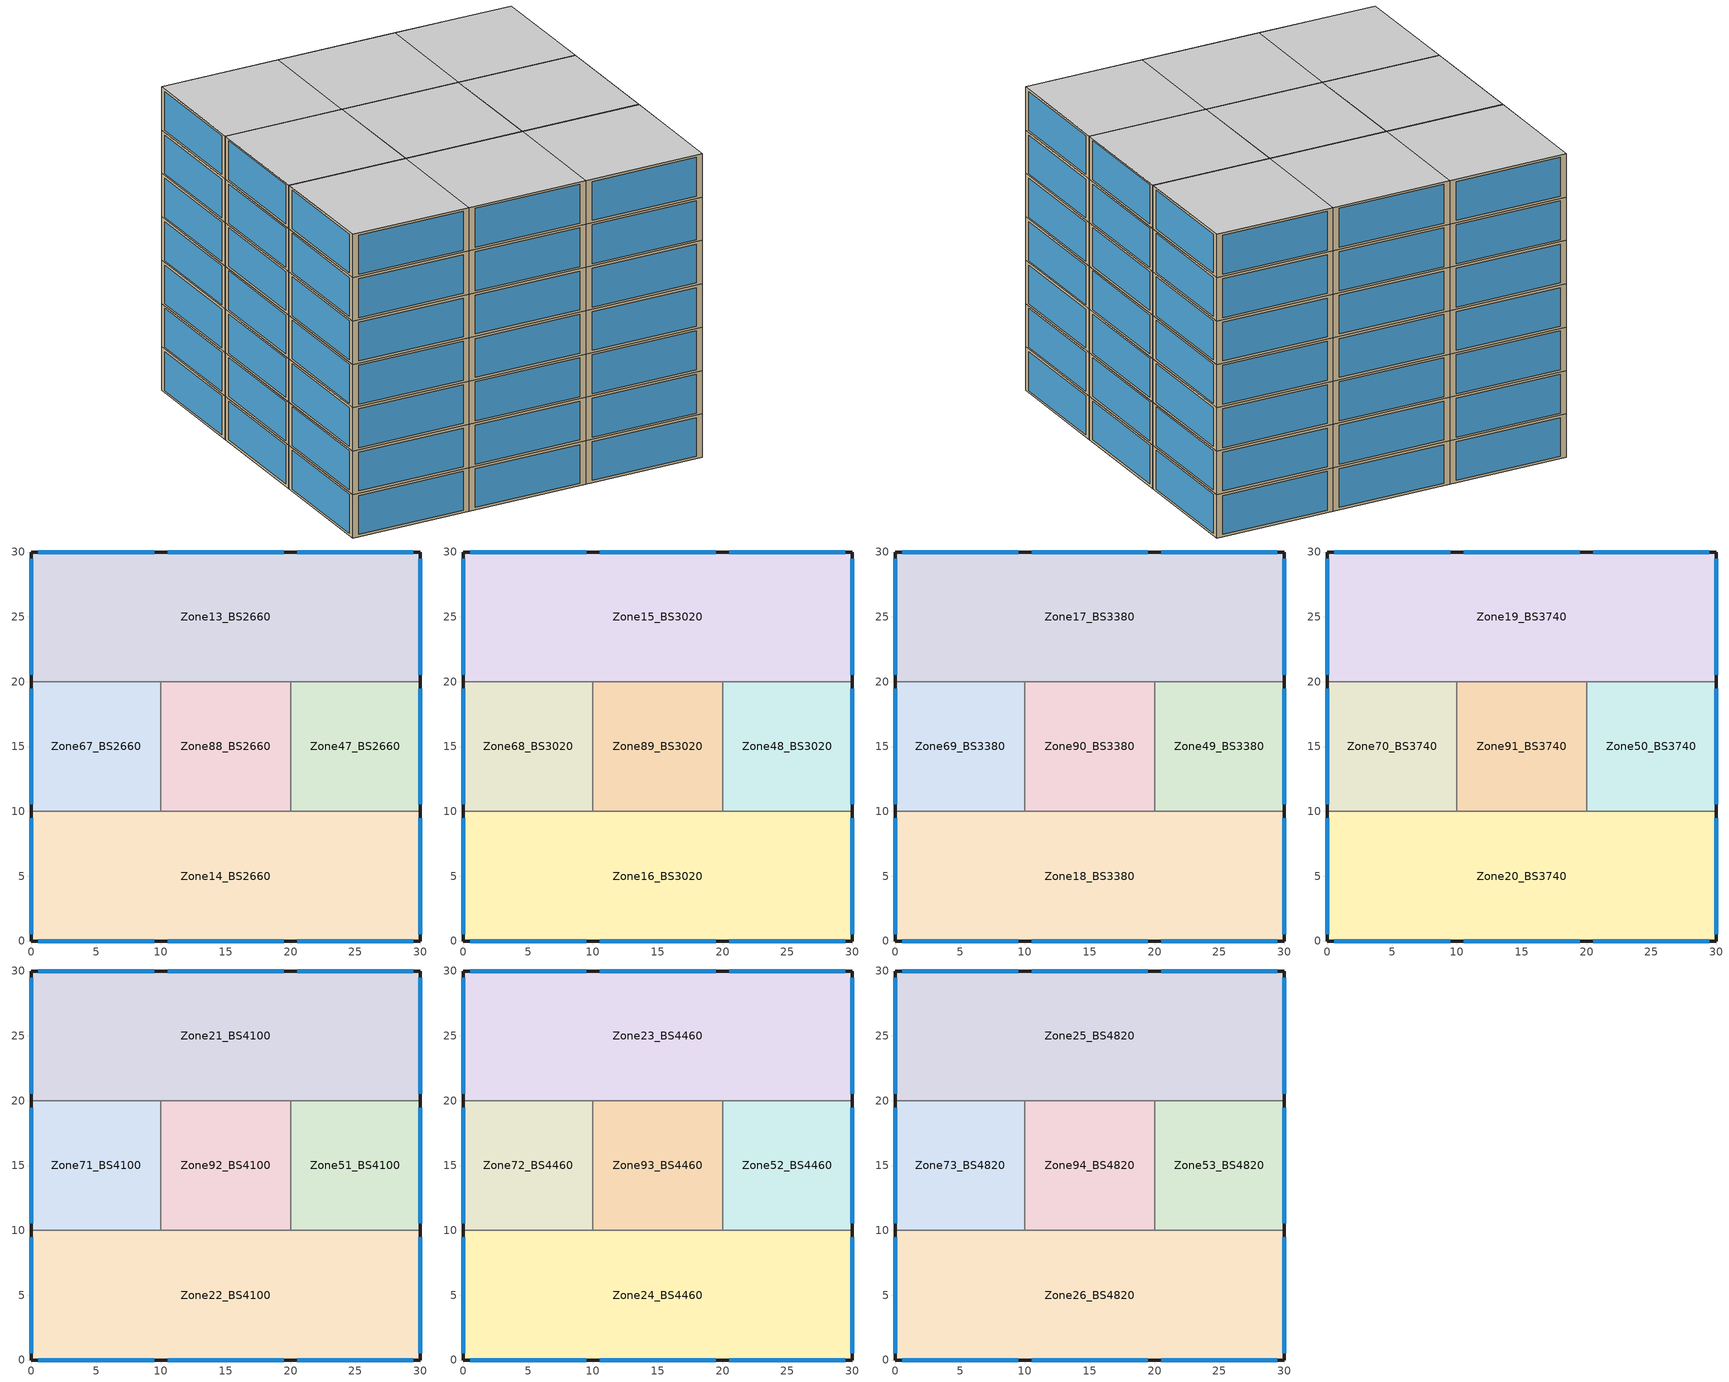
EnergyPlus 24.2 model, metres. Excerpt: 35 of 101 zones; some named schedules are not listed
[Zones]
Zone13_BS2660
 floor to Zone11_BS2300 (TBIM_PT_Slab_Raised_Floor_400_Rev): 20,30 20,20 10,20 10,30 z26.6; 10,30 10,20 0,20 0,30 z26.6; 30,30 30,20 20,20 20,30 z26.6
 wall outside (TBIM_Unitised_Curtain_Wall_200): 30,20 30,30 20,30 10,30 0,30 0,20 z26.6:30.2
 wall to Zone88_BS2660 (TBIM_RC_Core_Wall_400_Rev): 10,20 20,20 z26.6:30.2
 wall to Zone47_BS2660 (TBIM_Gypsum_Stud_Partition_125_Rev): 20,20 30,20 z26.6:30.2
 wall to Zone67_BS2660 (TBIM_Gypsum_Stud_Partition_125_Rev): 0,20 10,20 z26.6:30.2
 window (Glazing_U1.4_SHGC0.45_VT0.7): 19.47,30 10.53,30 / 9.47,30 0.53,30 / 0,29.47 0,20.53 / 30,20.53 30,29.47 / 29.47,30 20.53,30 z26.79:30.01
Zone14_BS2660
 floor to Zone12_BS2300 (TBIM_PT_Slab_Raised_Floor_400_Rev): 20,10 20,0 10,0 10,10 z26.6; 30,10 30,0 20,0 20,10 z26.6; 10,10 10,0 0,0 0,10 z26.6
 wall outside (TBIM_Unitised_Curtain_Wall_200): 0,10 0,0 10,0 20,0 30,0 30,10 z26.6:30.2
 wall to Zone88_BS2660 (TBIM_RC_Core_Wall_400_Rev): 20,10 10,10 z26.6:30.2
 wall to Zone47_BS2660 (TBIM_Gypsum_Stud_Partition_125_Rev): 30,10 20,10 z26.6:30.2
 wall to Zone67_BS2660 (TBIM_Gypsum_Stud_Partition_125_Rev): 10,10 0,10 z26.6:30.2
 window (Glazing_U1.4_SHGC0.45_VT0.7): 10.53,0 19.47,0 / 20.53,0 29.47,0 / 30,0.53 30,9.47 / 0,9.47 0,0.53 / 0.53,0 9.47,0 z26.79:30.01
Zone47_BS2660
 floor to Zone46_BS2300 (TBIM_PT_Slab_Raised_Floor_400_Rev): 30,20 30,10 20,10 20,20 z26.6
 wall outside (TBIM_Unitised_Curtain_Wall_200): 30,10 30,20 z26.6:30.2
 wall to Zone88_BS2660 (TBIM_RC_Core_Wall_400_Rev): 20,20 20,10 z26.6:30.2
 window (Glazing_U1.4_SHGC0.45_VT0.7): 30,10.53 30,19.47 z26.79:30.01
Zone67_BS2660
 floor to Zone66_BS2300 (TBIM_PT_Slab_Raised_Floor_400_Rev): 10,20 10,10 0,10 0,20 z26.6
 wall outside (TBIM_Unitised_Curtain_Wall_200): 0,20 0,10 z26.6:30.2
 wall to Zone88_BS2660 (TBIM_RC_Core_Wall_400_Rev): 10,10 10,20 z26.6:30.2
 window (Glazing_U1.4_SHGC0.45_VT0.7): 0,19.47 0,10.53 z26.79:30.01
Zone88_BS2660
 floor to Zone87_BS2300 (TBIM_PT_Slab_Raised_Floor_400_Rev): 20,20 20,10 10,10 10,20 z26.6
Zone15_BS3020
 floor to Zone13_BS2660 (TBIM_PT_Slab_Raised_Floor_400_Rev): 20,30 20,20 10,20 10,30 z30.2; 10,30 10,20 0,20 0,30 z30.2; 30,30 30,20 20,20 20,30 z30.2
 wall outside (TBIM_Unitised_Curtain_Wall_200): 30,20 30,30 20,30 10,30 0,30 0,20 z30.2:33.8
 wall to Zone89_BS3020 (TBIM_RC_Core_Wall_400_Rev): 10,20 20,20 z30.2:33.8
 wall to Zone48_BS3020 (TBIM_Gypsum_Stud_Partition_125_Rev): 20,20 30,20 z30.2:33.8
 wall to Zone68_BS3020 (TBIM_Gypsum_Stud_Partition_125_Rev): 0,20 10,20 z30.2:33.8
 window (Glazing_U1.4_SHGC0.45_VT0.7): 19.47,30 10.53,30 / 9.47,30 0.53,30 / 0,29.47 0,20.53 / 30,20.53 30,29.47 / 29.47,30 20.53,30 z30.39:33.61
Zone16_BS3020
 floor to Zone14_BS2660 (TBIM_PT_Slab_Raised_Floor_400_Rev): 20,10 20,0 10,0 10,10 z30.2; 30,10 30,0 20,0 20,10 z30.2; 10,10 10,0 0,0 0,10 z30.2
 wall outside (TBIM_Unitised_Curtain_Wall_200): 0,10 0,0 10,0 20,0 30,0 30,10 z30.2:33.8
 wall to Zone89_BS3020 (TBIM_RC_Core_Wall_400_Rev): 20,10 10,10 z30.2:33.8
 wall to Zone48_BS3020 (TBIM_Gypsum_Stud_Partition_125_Rev): 30,10 20,10 z30.2:33.8
 wall to Zone68_BS3020 (TBIM_Gypsum_Stud_Partition_125_Rev): 10,10 0,10 z30.2:33.8
 window (Glazing_U1.4_SHGC0.45_VT0.7): 10.53,0 19.47,0 / 20.53,0 29.47,0 / 30,0.53 30,9.47 / 0,9.47 0,0.53 / 0.53,0 9.47,0 z30.39:33.61
Zone48_BS3020
 floor to Zone47_BS2660 (TBIM_PT_Slab_Raised_Floor_400_Rev): 30,20 30,10 20,10 20,20 z30.2
 wall outside (TBIM_Unitised_Curtain_Wall_200): 30,10 30,20 z30.2:33.8
 wall to Zone89_BS3020 (TBIM_RC_Core_Wall_400_Rev): 20,20 20,10 z30.2:33.8
 window (Glazing_U1.4_SHGC0.45_VT0.7): 30,10.53 30,19.47 z30.39:33.61
Zone68_BS3020
 floor to Zone67_BS2660 (TBIM_PT_Slab_Raised_Floor_400_Rev): 10,20 10,10 0,10 0,20 z30.2
 wall outside (TBIM_Unitised_Curtain_Wall_200): 0,20 0,10 z30.2:33.8
 wall to Zone89_BS3020 (TBIM_RC_Core_Wall_400_Rev): 10,10 10,20 z30.2:33.8
 window (Glazing_U1.4_SHGC0.45_VT0.7): 0,19.47 0,10.53 z30.39:33.61
Zone89_BS3020
 floor to Zone88_BS2660 (TBIM_PT_Slab_Raised_Floor_400_Rev): 20,20 20,10 10,10 10,20 z30.2
Zone17_BS3380
 floor to Zone15_BS3020 (TBIM_PT_Slab_Raised_Floor_400_Rev): 20,30 20,20 10,20 10,30 z33.8; 10,30 10,20 0,20 0,30 z33.8; 30,30 30,20 20,20 20,30 z33.8
 wall outside (TBIM_Unitised_Curtain_Wall_200): 30,20 30,30 20,30 10,30 0,30 0,20 z33.8:37.4
 wall to Zone90_BS3380 (TBIM_RC_Core_Wall_400_Rev): 10,20 20,20 z33.8:37.4
 wall to Zone49_BS3380 (TBIM_Gypsum_Stud_Partition_125_Rev): 20,20 30,20 z33.8:37.4
 wall to Zone69_BS3380 (TBIM_Gypsum_Stud_Partition_125_Rev): 0,20 10,20 z33.8:37.4
 window (Glazing_U1.4_SHGC0.45_VT0.7): 19.47,30 10.53,30 / 9.47,30 0.53,30 / 0,29.47 0,20.53 / 30,20.53 30,29.47 / 29.47,30 20.53,30 z33.99:37.21
Zone18_BS3380
 floor to Zone16_BS3020 (TBIM_PT_Slab_Raised_Floor_400_Rev): 20,10 20,0 10,0 10,10 z33.8; 30,10 30,0 20,0 20,10 z33.8; 10,10 10,0 0,0 0,10 z33.8
 wall outside (TBIM_Unitised_Curtain_Wall_200): 0,10 0,0 10,0 20,0 30,0 30,10 z33.8:37.4
 wall to Zone90_BS3380 (TBIM_RC_Core_Wall_400_Rev): 20,10 10,10 z33.8:37.4
 wall to Zone49_BS3380 (TBIM_Gypsum_Stud_Partition_125_Rev): 30,10 20,10 z33.8:37.4
 wall to Zone69_BS3380 (TBIM_Gypsum_Stud_Partition_125_Rev): 10,10 0,10 z33.8:37.4
 window (Glazing_U1.4_SHGC0.45_VT0.7): 10.53,0 19.47,0 / 20.53,0 29.47,0 / 30,0.53 30,9.47 / 0,9.47 0,0.53 / 0.53,0 9.47,0 z33.99:37.21
Zone49_BS3380
 floor to Zone48_BS3020 (TBIM_PT_Slab_Raised_Floor_400_Rev): 30,20 30,10 20,10 20,20 z33.8
 wall outside (TBIM_Unitised_Curtain_Wall_200): 30,10 30,20 z33.8:37.4
 wall to Zone90_BS3380 (TBIM_RC_Core_Wall_400_Rev): 20,20 20,10 z33.8:37.4
 window (Glazing_U1.4_SHGC0.45_VT0.7): 30,10.53 30,19.47 z33.99:37.21
Zone69_BS3380
 floor to Zone68_BS3020 (TBIM_PT_Slab_Raised_Floor_400_Rev): 10,20 10,10 0,10 0,20 z33.8
 wall outside (TBIM_Unitised_Curtain_Wall_200): 0,20 0,10 z33.8:37.4
 wall to Zone90_BS3380 (TBIM_RC_Core_Wall_400_Rev): 10,10 10,20 z33.8:37.4
 window (Glazing_U1.4_SHGC0.45_VT0.7): 0,19.47 0,10.53 z33.99:37.21
Zone90_BS3380
 floor to Zone89_BS3020 (TBIM_PT_Slab_Raised_Floor_400_Rev): 20,20 20,10 10,10 10,20 z33.8
Zone19_BS3740
 floor to Zone17_BS3380 (TBIM_PT_Slab_Raised_Floor_400_Rev): 20,30 20,20 10,20 10,30 z37.4; 10,30 10,20 0,20 0,30 z37.4; 30,30 30,20 20,20 20,30 z37.4
 wall outside (TBIM_Unitised_Curtain_Wall_200): 30,20 30,30 20,30 10,30 0,30 0,20 z37.4:41
 wall to Zone91_BS3740 (TBIM_RC_Core_Wall_400_Rev): 10,20 20,20 z37.4:41
 wall to Zone50_BS3740 (TBIM_Gypsum_Stud_Partition_125_Rev): 20,20 30,20 z37.4:41
 wall to Zone70_BS3740 (TBIM_Gypsum_Stud_Partition_125_Rev): 0,20 10,20 z37.4:41
 window (Glazing_U1.4_SHGC0.45_VT0.7): 19.47,30 10.53,30 / 9.47,30 0.53,30 / 0,29.47 0,20.53 / 30,20.53 30,29.47 / 29.47,30 20.53,30 z37.59:40.81
Zone20_BS3740
 floor to Zone18_BS3380 (TBIM_PT_Slab_Raised_Floor_400_Rev): 20,10 20,0 10,0 10,10 z37.4; 30,10 30,0 20,0 20,10 z37.4; 10,10 10,0 0,0 0,10 z37.4
 wall outside (TBIM_Unitised_Curtain_Wall_200): 0,10 0,0 10,0 20,0 30,0 30,10 z37.4:41
 wall to Zone91_BS3740 (TBIM_RC_Core_Wall_400_Rev): 20,10 10,10 z37.4:41
 wall to Zone50_BS3740 (TBIM_Gypsum_Stud_Partition_125_Rev): 30,10 20,10 z37.4:41
 wall to Zone70_BS3740 (TBIM_Gypsum_Stud_Partition_125_Rev): 10,10 0,10 z37.4:41
 window (Glazing_U1.4_SHGC0.45_VT0.7): 10.53,0 19.47,0 / 20.53,0 29.47,0 / 30,0.53 30,9.47 / 0,9.47 0,0.53 / 0.53,0 9.47,0 z37.59:40.81
Zone50_BS3740
 floor to Zone49_BS3380 (TBIM_PT_Slab_Raised_Floor_400_Rev): 30,20 30,10 20,10 20,20 z37.4
 wall outside (TBIM_Unitised_Curtain_Wall_200): 30,10 30,20 z37.4:41
 wall to Zone91_BS3740 (TBIM_RC_Core_Wall_400_Rev): 20,20 20,10 z37.4:41
 window (Glazing_U1.4_SHGC0.45_VT0.7): 30,10.53 30,19.47 z37.59:40.81
Zone70_BS3740
 floor to Zone69_BS3380 (TBIM_PT_Slab_Raised_Floor_400_Rev): 10,20 10,10 0,10 0,20 z37.4
 wall outside (TBIM_Unitised_Curtain_Wall_200): 0,20 0,10 z37.4:41
 wall to Zone91_BS3740 (TBIM_RC_Core_Wall_400_Rev): 10,10 10,20 z37.4:41
 window (Glazing_U1.4_SHGC0.45_VT0.7): 0,19.47 0,10.53 z37.59:40.81
Zone91_BS3740
 floor to Zone90_BS3380 (TBIM_PT_Slab_Raised_Floor_400_Rev): 20,20 20,10 10,10 10,20 z37.4
Zone21_BS4100
 floor to Zone19_BS3740 (TBIM_PT_Slab_Raised_Floor_400_Rev): 20,30 20,20 10,20 10,30 z41; 10,30 10,20 0,20 0,30 z41; 30,30 30,20 20,20 20,30 z41
 wall outside (TBIM_Unitised_Curtain_Wall_200): 30,20 30,30 20,30 10,30 0,30 0,20 z41:44.6
 wall to Zone92_BS4100 (TBIM_RC_Core_Wall_400_Rev): 10,20 20,20 z41:44.6
 wall to Zone51_BS4100 (TBIM_Gypsum_Stud_Partition_125_Rev): 20,20 30,20 z41:44.6
 wall to Zone71_BS4100 (TBIM_Gypsum_Stud_Partition_125_Rev): 0,20 10,20 z41:44.6
 window (Glazing_U1.4_SHGC0.45_VT0.7): 19.47,30 10.53,30 / 9.47,30 0.53,30 / 0,29.47 0,20.53 / 30,20.53 30,29.47 / 29.47,30 20.53,30 z41.19:44.41
Zone22_BS4100
 floor to Zone20_BS3740 (TBIM_PT_Slab_Raised_Floor_400_Rev): 20,10 20,0 10,0 10,10 z41; 30,10 30,0 20,0 20,10 z41; 10,10 10,0 0,0 0,10 z41
 wall outside (TBIM_Unitised_Curtain_Wall_200): 0,10 0,0 10,0 20,0 30,0 30,10 z41:44.6
 wall to Zone92_BS4100 (TBIM_RC_Core_Wall_400_Rev): 20,10 10,10 z41:44.6
 wall to Zone51_BS4100 (TBIM_Gypsum_Stud_Partition_125_Rev): 30,10 20,10 z41:44.6
 wall to Zone71_BS4100 (TBIM_Gypsum_Stud_Partition_125_Rev): 10,10 0,10 z41:44.6
 window (Glazing_U1.4_SHGC0.45_VT0.7): 10.53,0 19.47,0 / 20.53,0 29.47,0 / 30,0.53 30,9.47 / 0,9.47 0,0.53 / 0.53,0 9.47,0 z41.19:44.41
Zone51_BS4100
 floor to Zone50_BS3740 (TBIM_PT_Slab_Raised_Floor_400_Rev): 30,20 30,10 20,10 20,20 z41
 wall outside (TBIM_Unitised_Curtain_Wall_200): 30,10 30,20 z41:44.6
 wall to Zone92_BS4100 (TBIM_RC_Core_Wall_400_Rev): 20,20 20,10 z41:44.6
 window (Glazing_U1.4_SHGC0.45_VT0.7): 30,10.53 30,19.47 z41.19:44.41
Zone71_BS4100
 floor to Zone70_BS3740 (TBIM_PT_Slab_Raised_Floor_400_Rev): 10,20 10,10 0,10 0,20 z41
 wall outside (TBIM_Unitised_Curtain_Wall_200): 0,20 0,10 z41:44.6
 wall to Zone92_BS4100 (TBIM_RC_Core_Wall_400_Rev): 10,10 10,20 z41:44.6
 window (Glazing_U1.4_SHGC0.45_VT0.7): 0,19.47 0,10.53 z41.19:44.41
Zone92_BS4100
 floor to Zone91_BS3740 (TBIM_PT_Slab_Raised_Floor_400_Rev): 20,20 20,10 10,10 10,20 z41
Zone23_BS4460
 floor to Zone21_BS4100 (TBIM_PT_Slab_Raised_Floor_400_Rev): 20,30 20,20 10,20 10,30 z44.6; 10,30 10,20 0,20 0,30 z44.6; 30,30 30,20 20,20 20,30 z44.6
 wall outside (TBIM_Unitised_Curtain_Wall_200): 30,20 30,30 20,30 10,30 0,30 0,20 z44.6:48.2
 wall to Zone93_BS4460 (TBIM_RC_Core_Wall_400_Rev): 10,20 20,20 z44.6:48.2
 wall to Zone52_BS4460 (TBIM_Gypsum_Stud_Partition_125_Rev): 20,20 30,20 z44.6:48.2
 wall to Zone72_BS4460 (TBIM_Gypsum_Stud_Partition_125_Rev): 0,20 10,20 z44.6:48.2
 window (Glazing_U1.4_SHGC0.45_VT0.7): 19.47,30 10.53,30 / 9.47,30 0.53,30 / 0,29.47 0,20.53 / 30,20.53 30,29.47 / 29.47,30 20.53,30 z44.79:48.01
Zone24_BS4460
 floor to Zone22_BS4100 (TBIM_PT_Slab_Raised_Floor_400_Rev): 20,10 20,0 10,0 10,10 z44.6; 30,10 30,0 20,0 20,10 z44.6; 10,10 10,0 0,0 0,10 z44.6
 wall outside (TBIM_Unitised_Curtain_Wall_200): 0,10 0,0 10,0 20,0 30,0 30,10 z44.6:48.2
 wall to Zone93_BS4460 (TBIM_RC_Core_Wall_400_Rev): 20,10 10,10 z44.6:48.2
 wall to Zone52_BS4460 (TBIM_Gypsum_Stud_Partition_125_Rev): 30,10 20,10 z44.6:48.2
 wall to Zone72_BS4460 (TBIM_Gypsum_Stud_Partition_125_Rev): 10,10 0,10 z44.6:48.2
 window (Glazing_U1.4_SHGC0.45_VT0.7): 10.53,0 19.47,0 / 20.53,0 29.47,0 / 30,0.53 30,9.47 / 0,9.47 0,0.53 / 0.53,0 9.47,0 z44.79:48.01
Zone52_BS4460
 floor to Zone51_BS4100 (TBIM_PT_Slab_Raised_Floor_400_Rev): 30,20 30,10 20,10 20,20 z44.6
 wall outside (TBIM_Unitised_Curtain_Wall_200): 30,10 30,20 z44.6:48.2
 wall to Zone93_BS4460 (TBIM_RC_Core_Wall_400_Rev): 20,20 20,10 z44.6:48.2
 window (Glazing_U1.4_SHGC0.45_VT0.7): 30,10.53 30,19.47 z44.79:48.01
Zone72_BS4460
 floor to Zone71_BS4100 (TBIM_PT_Slab_Raised_Floor_400_Rev): 10,20 10,10 0,10 0,20 z44.6
 wall outside (TBIM_Unitised_Curtain_Wall_200): 0,20 0,10 z44.6:48.2
 wall to Zone93_BS4460 (TBIM_RC_Core_Wall_400_Rev): 10,10 10,20 z44.6:48.2
 window (Glazing_U1.4_SHGC0.45_VT0.7): 0,19.47 0,10.53 z44.79:48.01
Zone93_BS4460
 floor to Zone92_BS4100 (TBIM_PT_Slab_Raised_Floor_400_Rev): 20,20 20,10 10,10 10,20 z44.6
Zone25_BS4820
 floor to Zone23_BS4460 (TBIM_PT_Slab_Raised_Floor_400_Rev): 20,30 20,20 10,20 10,30 z48.2; 10,30 10,20 0,20 0,30 z48.2; 30,30 30,20 20,20 20,30 z48.2
 wall outside (TBIM_Unitised_Curtain_Wall_200): 30,20 30,30 20,30 10,30 0,30 0,20 z48.2:51.8
 wall to Zone94_BS4820 (TBIM_RC_Core_Wall_400_Rev): 10,20 20,20 z48.2:51.8
 wall to Zone53_BS4820 (TBIM_Gypsum_Stud_Partition_125_Rev): 20,20 30,20 z48.2:51.8
 wall to Zone73_BS4820 (TBIM_Gypsum_Stud_Partition_125_Rev): 0,20 10,20 z48.2:51.8
 window (Glazing_U1.4_SHGC0.45_VT0.7): 19.47,30 10.53,30 / 9.47,30 0.53,30 / 0,29.47 0,20.53 / 30,20.53 30,29.47 / 29.47,30 20.53,30 z48.39:51.61
 ceiling to Zone27_BS5180 (TBIM_PT_Slab_Raised_Floor_400): 10,30 10,20 20,20 20,30 z51.8; 0,30 0,20 10,20 10,30 z51.8; 20,30 20,20 30,20 30,30 z51.8
Zone26_BS4820
 floor to Zone24_BS4460 (TBIM_PT_Slab_Raised_Floor_400_Rev): 20,10 20,0 10,0 10,10 z48.2; 30,10 30,0 20,0 20,10 z48.2; 10,10 10,0 0,0 0,10 z48.2
 wall outside (TBIM_Unitised_Curtain_Wall_200): 0,10 0,0 10,0 20,0 30,0 30,10 z48.2:51.8
 wall to Zone94_BS4820 (TBIM_RC_Core_Wall_400_Rev): 20,10 10,10 z48.2:51.8
 wall to Zone53_BS4820 (TBIM_Gypsum_Stud_Partition_125_Rev): 30,10 20,10 z48.2:51.8
 wall to Zone73_BS4820 (TBIM_Gypsum_Stud_Partition_125_Rev): 10,10 0,10 z48.2:51.8
 window (Glazing_U1.4_SHGC0.45_VT0.7): 10.53,0 19.47,0 / 20.53,0 29.47,0 / 30,0.53 30,9.47 / 0,9.47 0,0.53 / 0.53,0 9.47,0 z48.39:51.61
 ceiling to Zone28_BS5180 (TBIM_PT_Slab_Raised_Floor_400): 10,10 10,0 20,0 20,10 z51.8; 20,10 20,0 30,0 30,10 z51.8; 0,10 0,0 10,0 10,10 z51.8
Zone53_BS4820
 floor to Zone52_BS4460 (TBIM_PT_Slab_Raised_Floor_400_Rev): 30,20 30,10 20,10 20,20 z48.2
 wall outside (TBIM_Unitised_Curtain_Wall_200): 30,10 30,20 z48.2:51.8
 wall to Zone94_BS4820 (TBIM_RC_Core_Wall_400_Rev): 20,20 20,10 z48.2:51.8
 window (Glazing_U1.4_SHGC0.45_VT0.7): 30,10.53 30,19.47 z48.39:51.61
 ceiling to Zone54_BS5180 (TBIM_PT_Slab_Raised_Floor_400): 20,20 20,10 30,10 30,20 z51.8
Zone73_BS4820
 floor to Zone72_BS4460 (TBIM_PT_Slab_Raised_Floor_400_Rev): 10,20 10,10 0,10 0,20 z48.2
 wall outside (TBIM_Unitised_Curtain_Wall_200): 0,20 0,10 z48.2:51.8
 wall to Zone94_BS4820 (TBIM_RC_Core_Wall_400_Rev): 10,10 10,20 z48.2:51.8
 window (Glazing_U1.4_SHGC0.45_VT0.7): 0,19.47 0,10.53 z48.39:51.61
 ceiling to Zone74_BS5180 (TBIM_PT_Slab_Raised_Floor_400): 0,20 0,10 10,10 10,20 z51.8
Zone94_BS4820
 floor to Zone93_BS4460 (TBIM_PT_Slab_Raised_Floor_400_Rev): 20,20 20,10 10,10 10,20 z48.2
 ceiling to Zone95_BS5180 (TBIM_PT_Slab_Raised_Floor_400): 10,20 10,10 20,10 20,20 z51.8
[SizingPeriod:DesignDay] Day of Month=21; Dry-Bulb Temp Range Modifier Type=DefaultMultipliers; Barometric Pressure {Pa}=100881; Rain {Yes/No}=No; Snow on ground {Yes/No}=No; Daylight Savings Time Indicator {Yes/No}=No
Name | Month | Day Type | Max Dry-Bulb Temp {C} | Daily Dry-Bulb Temp Range {C} | Humidity Condition Type | Wetbulb/Dewpoint at Max Dry-Bulb {C} | Wind Speed {m/s} | Wind Direction {Degrees; N=0, S=180} | Solar Model Indicator | Clearness (0.0 to 1.2) | ASHRAE Clear Sky Beam Optical Depth (taub) | ASHRAE Clear Sky Diffuse Optical Depth (taud)
Bologna-Marconi.AP Ann Htg 99.6% Condns DB | 1 | WinterDesignDay | -3.8 | 0 | Wetbulb | -3.8 | 2.1 | 210 | ASHRAEClearSky | 0
Bologna-Marconi.AP Ann Hum_n 99.6% Condns DP=>MCDB | 1 | WinterDesignDay | 1.2 | 0 | Dewpoint | -9.6 | 2.1 | 210 | ASHRAEClearSky | 0
Bologna-Marconi.AP Ann Htg Wind 99.6% Condns WS=>MCDB | 1 | WinterDesignDay | 8 | 0 | Wetbulb | 8 | 7.4 | 210 | ASHRAEClearSky | 0
Bologna-Marconi.AP Ann Clg .4% Condns DB=>MWB | 7 | SummerDesignDay | 35.1 | 13 | Wetbulb | 22.2 | 2.8 | 70 | ASHRAETau2017 |  | 0.452 | 2.209
[Building]
Building: clockwise north axis=20; terrain=City; solar distribution=FullExterior
[Site:WaterMainsTemperature]
calculation method=CorrelationFromWeatherFile
[Site:GroundTemperature:BuildingSurface]
6.3, 5.43, 6.97, 9.38, 15.67, 20.52, 23.8, 24.8, 23.1, 19.33, 14.29, 9.62
[Material] roughness=MediumRough; thermal absorptance=0.9; solar absorptance=0.7; visible absorptance=0.7
Name | thickness {m} | conductivity {W/m-K} | density {kg/m3} | specific heat {J/kg-K}
Gypsum board 25mm | 0.025 | 0.25 | 900 | 1000
Reinforced concrete 400mm | 0.4 | 2.3 | 2400 | 1000
Floor void 110mm | 0.11 | 0.5 | 1.2 | 1000
Insulated spandrel panel 146mm | 0.146 | 0.04 | 200 | 1000
Mineral wool 75mm | 0.075 | 0.035 | 40 | 1030
Reinforced concrete 250mm | 0.25 | 2.3 | 2400 | 1000
Triple glazing unit 54mm | 0.054 | 0.05 | 2500 | 750
Raised access floor panel 40mm | 0.04 | 0.4 | 1500 | 1000
[WindowMaterial:SimpleGlazingSystem]
Glazing_U1.4_SHGC0.45_VT0.7 Material: u-factor {W/m2-K}=1.4; shgc=0.45; vt=0.7
[Construction]
TBIM_RC_Core_Wall_400_Rev: Reinforced concrete 400mm
TBIM_PT_Slab_Raised_Floor_400: Raised access floor panel 40mm, Floor void 110mm, Reinforced concrete 250mm
Glazing_U1.4_SHGC0.45_VT0.7: Glazing_U1.4_SHGC0.45_VT0.7 Material
TBIM_Gypsum_Stud_Partition_125_Rev: Gypsum board 25mm, Mineral wool 75mm, Gypsum board 25mm
TBIM_PT_Slab_Raised_Floor_400_Rev: Reinforced concrete 250mm, Floor void 110mm, Raised access floor panel 40mm
TBIM_Unitised_Curtain_Wall_200: Triple glazing unit 54mm, Insulated spandrel panel 146mm
[HVACTemplate:Zone:IdealLoadsAirSystem] heating supply air temp {C}=50; cooling supply air temp {C}=13; heating limit=LimitCapacity; max sensible heat capacity=Autosize; heating availability schedule=HtnSch_Season_Weekdays_7-18; dehumidification type=None; humidification type=None; demand controlled vent type=None; economizer type=NoEconomizer; heat recovery type=None; sensible heat recovery effectiveness=0; latent heat recovery effectiveness=0
Name | template thermostat | cooling limit | max cooling fow rate {m3/s} | max total cooling capacity | cooling availability schedule | outdoor air method | outdoor air object
Zone13_BS2660 | Setpoint_Zone13_BS2660..Zone13_BS2660 | LimitFlowRateAndCapacity | Autosize | Autosize | ClnSch_Season_Weekdays_7-18 | DetailedSpecification | Ventilation_Zone13_BS2660..Zone13_BS2660
Zone14_BS2660 | Setpoint_Zone14_BS2660..Zone14_BS2660 | LimitFlowRateAndCapacity | Autosize | Autosize | ClnSch_Season_Weekdays_7-18 | DetailedSpecification | Ventilation_Zone14_BS2660..Zone14_BS2660
Zone15_BS3020 | Setpoint_Zone15_BS3020..Zone15_BS3020 | LimitFlowRateAndCapacity | Autosize | Autosize | ClnSch_Season_Weekdays_7-18 | DetailedSpecification | Ventilation_Zone15_BS3020..Zone15_BS3020
Zone16_BS3020 | Setpoint_Zone16_BS3020..Zone16_BS3020 | LimitFlowRateAndCapacity | Autosize | Autosize | ClnSch_Season_Weekdays_7-18 | DetailedSpecification | Ventilation_Zone16_BS3020..Zone16_BS3020
Zone17_BS3380 | Setpoint_Zone17_BS3380..Zone17_BS3380 | LimitFlowRateAndCapacity | Autosize | Autosize | ClnSch_Season_Weekdays_7-18 | DetailedSpecification | Ventilation_Zone17_BS3380..Zone17_BS3380
Zone18_BS3380 | Setpoint_Zone18_BS3380..Zone18_BS3380 | LimitFlowRateAndCapacity | Autosize | Autosize | ClnSch_Season_Weekdays_7-18 | DetailedSpecification | Ventilation_Zone18_BS3380..Zone18_BS3380
Zone19_BS3740 | Setpoint_Zone19_BS3740..Zone19_BS3740 | LimitFlowRateAndCapacity | Autosize | Autosize | ClnSch_Season_Weekdays_7-18 | DetailedSpecification | Ventilation_Zone19_BS3740..Zone19_BS3740
Zone20_BS3740 | Setpoint_Zone20_BS3740..Zone20_BS3740 | LimitFlowRateAndCapacity | Autosize | Autosize | ClnSch_Season_Weekdays_7-18 | DetailedSpecification | Ventilation_Zone20_BS3740..Zone20_BS3740
Zone21_BS4100 | Setpoint_Zone21_BS4100..Zone21_BS4100 | LimitFlowRateAndCapacity | Autosize | Autosize | ClnSch_Season_Weekdays_7-18 | DetailedSpecification | Ventilation_Zone21_BS4100..Zone21_BS4100
Zone22_BS4100 | Setpoint_Zone22_BS4100..Zone22_BS4100 | LimitFlowRateAndCapacity | Autosize | Autosize | ClnSch_Season_Weekdays_7-18 | DetailedSpecification | Ventilation_Zone22_BS4100..Zone22_BS4100
Zone23_BS4460 | Setpoint_Zone23_BS4460..Zone23_BS4460 | LimitFlowRateAndCapacity | Autosize | Autosize | ClnSch_Season_Weekdays_7-18 | DetailedSpecification | Ventilation_Zone23_BS4460..Zone23_BS4460
Zone24_BS4460 | Setpoint_Zone24_BS4460..Zone24_BS4460 | LimitFlowRateAndCapacity | Autosize | Autosize | ClnSch_Season_Weekdays_7-18 | DetailedSpecification | Ventilation_Zone24_BS4460..Zone24_BS4460
Zone25_BS4820 | Setpoint_Zone25_BS4820..Zone25_BS4820 | LimitFlowRateAndCapacity | Autosize | Autosize | ClnSch_Season_Weekdays_7-18 | DetailedSpecification | Ventilation_Zone25_BS4820..Zone25_BS4820
Zone26_BS4820 | Setpoint_Zone26_BS4820..Zone26_BS4820 | LimitFlowRateAndCapacity | Autosize | Autosize | ClnSch_Season_Weekdays_7-18 | DetailedSpecification | Ventilation_Zone26_BS4820..Zone26_BS4820
Zone47_BS2660 | Setpoint_Zone47_BS2660..Zone47_BS2660 | LimitFlowRateAndCapacity | Autosize | Autosize | ClnSch_Season_Weekdays_7-18 | DetailedSpecification | Ventilation_Zone47_BS2660..Zone47_BS2660
Zone48_BS3020 | Setpoint_Zone48_BS3020..Zone48_BS3020 | LimitFlowRateAndCapacity | Autosize | Autosize | ClnSch_Season_Weekdays_7-18 | DetailedSpecification | Ventilation_Zone48_BS3020..Zone48_BS3020
Zone49_BS3380 | Setpoint_Zone49_BS3380..Zone49_BS3380 | LimitFlowRateAndCapacity | Autosize | Autosize | ClnSch_Season_Weekdays_7-18 | DetailedSpecification | Ventilation_Zone49_BS3380..Zone49_BS3380
Zone50_BS3740 | Setpoint_Zone50_BS3740..Zone50_BS3740 | LimitFlowRateAndCapacity | Autosize | Autosize | ClnSch_Season_Weekdays_7-18 | DetailedSpecification | Ventilation_Zone50_BS3740..Zone50_BS3740
Zone51_BS4100 | Setpoint_Zone51_BS4100..Zone51_BS4100 | LimitFlowRateAndCapacity | Autosize | Autosize | ClnSch_Season_Weekdays_7-18 | DetailedSpecification | Ventilation_Zone51_BS4100..Zone51_BS4100
Zone52_BS4460 | Setpoint_Zone52_BS4460..Zone52_BS4460 | LimitFlowRateAndCapacity | Autosize | Autosize | ClnSch_Season_Weekdays_7-18 | DetailedSpecification | Ventilation_Zone52_BS4460..Zone52_BS4460
Zone53_BS4820 | Setpoint_Zone53_BS4820..Zone53_BS4820 | LimitFlowRateAndCapacity | Autosize | Autosize | ClnSch_Season_Weekdays_7-18 | DetailedSpecification | Ventilation_Zone53_BS4820..Zone53_BS4820
Zone67_BS2660 | Setpoint_Zone67_BS2660..Zone67_BS2660 | LimitFlowRateAndCapacity | Autosize | Autosize | ClnSch_Season_Weekdays_7-18 | DetailedSpecification | Ventilation_Zone67_BS2660..Zone67_BS2660
Zone68_BS3020 | Setpoint_Zone68_BS3020..Zone68_BS3020 | LimitFlowRateAndCapacity | Autosize | Autosize | ClnSch_Season_Weekdays_7-18 | DetailedSpecification | Ventilation_Zone68_BS3020..Zone68_BS3020
Zone69_BS3380 | Setpoint_Zone69_BS3380..Zone69_BS3380 | LimitFlowRateAndCapacity | Autosize | Autosize | ClnSch_Season_Weekdays_7-18 | DetailedSpecification | Ventilation_Zone69_BS3380..Zone69_BS3380
Zone70_BS3740 | Setpoint_Zone70_BS3740..Zone70_BS3740 | LimitFlowRateAndCapacity | Autosize | Autosize | ClnSch_Season_Weekdays_7-18 | DetailedSpecification | Ventilation_Zone70_BS3740..Zone70_BS3740
Zone71_BS4100 | Setpoint_Zone71_BS4100..Zone71_BS4100 | LimitFlowRateAndCapacity | Autosize | Autosize | ClnSch_Season_Weekdays_7-18 | DetailedSpecification | Ventilation_Zone71_BS4100..Zone71_BS4100
Zone72_BS4460 | Setpoint_Zone72_BS4460..Zone72_BS4460 | LimitFlowRateAndCapacity | Autosize | Autosize | ClnSch_Season_Weekdays_7-18 | DetailedSpecification | Ventilation_Zone72_BS4460..Zone72_BS4460
Zone73_BS4820 | Setpoint_Zone73_BS4820..Zone73_BS4820 | LimitFlowRateAndCapacity | Autosize | Autosize | ClnSch_Season_Weekdays_7-18 | DetailedSpecification | Ventilation_Zone73_BS4820..Zone73_BS4820
Zone88_BS2660 | Setpoint_Zone88_BS2660..Zone88_BS2660 | NoLimit |  |  | AlwaysOff | None
Zone89_BS3020 | Setpoint_Zone89_BS3020..Zone89_BS3020 | NoLimit |  |  | AlwaysOff | None
Zone90_BS3380 | Setpoint_Zone90_BS3380..Zone90_BS3380 | NoLimit |  |  | AlwaysOff | None
Zone91_BS3740 | Setpoint_Zone91_BS3740..Zone91_BS3740 | NoLimit |  |  | AlwaysOff | None
Zone92_BS4100 | Setpoint_Zone92_BS4100..Zone92_BS4100 | NoLimit |  |  | AlwaysOff | None
Zone93_BS4460 | Setpoint_Zone93_BS4460..Zone93_BS4460 | NoLimit |  |  | AlwaysOff | None
Zone94_BS4820 | Setpoint_Zone94_BS4820..Zone94_BS4820 | NoLimit |  |  | AlwaysOff | None
[Zone] multiplier=1; ceiling height=3.6; include floor area=Yes
Name | volume | floor area
Zone13_BS2660; Zone14_BS2660; Zone15_BS3020; Zone16_BS3020; Zone17_BS3380; Zone18_BS3380; Zone19_BS3740; Zone20_BS3740; Zone21_BS4100; Zone22_BS4100; Zone23_BS4460; Zone24_BS4460; Zone25_BS4820; Zone26_BS4820 | 1080 | 300
Zone47_BS2660; Zone48_BS3020; Zone49_BS3380; Zone50_BS3740; Zone51_BS4100; Zone52_BS4460; Zone53_BS4820; Zone67_BS2660; Zone68_BS3020; Zone69_BS3380; Zone70_BS3740; Zone71_BS4100; Zone72_BS4460; Zone73_BS4820; Zone88_BS2660; Zone89_BS3020; Zone90_BS3380; Zone91_BS3740; Zone92_BS4100; Zone93_BS4460; Zone94_BS4820 | 360 | 100
[People] occupancy schedule=OccSch_Office; occupancy method=People/Area; radiant fraction=0.3; sensible heat fraction=autocalculate; activity schedule=Seated Adult Activity; carbon dioxide generation rate {m3/s-W}=3.82e-08
Name | zone | people per floor area {ppl/m2}
People_Zone13_BS2660..Zone13_BS2660 | Zone13_BS2660 | 0.1
People_Zone14_BS2660..Zone14_BS2660 | Zone14_BS2660 | 0.1
People_Zone15_BS3020..Zone15_BS3020 | Zone15_BS3020 | 0.1
People_Zone16_BS3020..Zone16_BS3020 | Zone16_BS3020 | 0.1
People_Zone17_BS3380..Zone17_BS3380 | Zone17_BS3380 | 0.1
People_Zone18_BS3380..Zone18_BS3380 | Zone18_BS3380 | 0.1
People_Zone19_BS3740..Zone19_BS3740 | Zone19_BS3740 | 0.1
People_Zone20_BS3740..Zone20_BS3740 | Zone20_BS3740 | 0.1
People_Zone21_BS4100..Zone21_BS4100 | Zone21_BS4100 | 0.1
People_Zone22_BS4100..Zone22_BS4100 | Zone22_BS4100 | 0.1
People_Zone23_BS4460..Zone23_BS4460 | Zone23_BS4460 | 0.1
People_Zone24_BS4460..Zone24_BS4460 | Zone24_BS4460 | 0.1
People_Zone25_BS4820..Zone25_BS4820 | Zone25_BS4820 | 0.1
People_Zone26_BS4820..Zone26_BS4820 | Zone26_BS4820 | 0.1
People_Zone47_BS2660..Zone47_BS2660 | Zone47_BS2660 | 0.35
People_Zone48_BS3020..Zone48_BS3020 | Zone48_BS3020 | 0.35
People_Zone49_BS3380..Zone49_BS3380 | Zone49_BS3380 | 0.35
People_Zone50_BS3740..Zone50_BS3740 | Zone50_BS3740 | 0.35
People_Zone51_BS4100..Zone51_BS4100 | Zone51_BS4100 | 0.35
People_Zone52_BS4460..Zone52_BS4460 | Zone52_BS4460 | 0.35
People_Zone53_BS4820..Zone53_BS4820 | Zone53_BS4820 | 0.35
People_Zone67_BS2660..Zone67_BS2660 | Zone67_BS2660 | 0.08
People_Zone68_BS3020..Zone68_BS3020 | Zone68_BS3020 | 0.08
People_Zone69_BS3380..Zone69_BS3380 | Zone69_BS3380 | 0.08
People_Zone70_BS3740..Zone70_BS3740 | Zone70_BS3740 | 0.08
People_Zone71_BS4100..Zone71_BS4100 | Zone71_BS4100 | 0.08
People_Zone72_BS4460..Zone72_BS4460 | Zone72_BS4460 | 0.08
People_Zone73_BS4820..Zone73_BS4820 | Zone73_BS4820 | 0.08
[Lights] lighting level method=Watts/Area; return air fraction=0; radiant fraction=0.32; visible fraction=0.25
Name | zone | schedule | lighting per floor area {W/m2}
Lighting_Zone13_BS2660..Zone13_BS2660 | Zone13_BS2660 | LghSch_Office | 10
Lighting_Zone14_BS2660..Zone14_BS2660 | Zone14_BS2660 | LghSch_Office | 10
Lighting_Zone15_BS3020..Zone15_BS3020 | Zone15_BS3020 | LghSch_Office | 10
Lighting_Zone16_BS3020..Zone16_BS3020 | Zone16_BS3020 | LghSch_Office | 10
Lighting_Zone17_BS3380..Zone17_BS3380 | Zone17_BS3380 | LghSch_Office | 10
Lighting_Zone18_BS3380..Zone18_BS3380 | Zone18_BS3380 | LghSch_Office | 10
Lighting_Zone19_BS3740..Zone19_BS3740 | Zone19_BS3740 | LghSch_Office | 10
Lighting_Zone20_BS3740..Zone20_BS3740 | Zone20_BS3740 | LghSch_Office | 10
Lighting_Zone21_BS4100..Zone21_BS4100 | Zone21_BS4100 | LghSch_Office | 10
Lighting_Zone22_BS4100..Zone22_BS4100 | Zone22_BS4100 | LghSch_Office | 10
Lighting_Zone23_BS4460..Zone23_BS4460 | Zone23_BS4460 | LghSch_Office | 10
Lighting_Zone24_BS4460..Zone24_BS4460 | Zone24_BS4460 | LghSch_Office | 10
Lighting_Zone25_BS4820..Zone25_BS4820 | Zone25_BS4820 | LghSch_Office | 10
Lighting_Zone26_BS4820..Zone26_BS4820 | Zone26_BS4820 | LghSch_Office | 10
Lighting_Zone47_BS2660..Zone47_BS2660 | Zone47_BS2660 | LghSch_Office | 10
Lighting_Zone48_BS3020..Zone48_BS3020 | Zone48_BS3020 | LghSch_Office | 10
Lighting_Zone49_BS3380..Zone49_BS3380 | Zone49_BS3380 | LghSch_Office | 10
Lighting_Zone50_BS3740..Zone50_BS3740 | Zone50_BS3740 | LghSch_Office | 10
Lighting_Zone51_BS4100..Zone51_BS4100 | Zone51_BS4100 | LghSch_Office | 10
Lighting_Zone52_BS4460..Zone52_BS4460 | Zone52_BS4460 | LghSch_Office | 10
Lighting_Zone53_BS4820..Zone53_BS4820 | Zone53_BS4820 | LghSch_Office | 10
Lighting_Zone67_BS2660..Zone67_BS2660 | Zone67_BS2660 | LghSch_Office | 10
Lighting_Zone68_BS3020..Zone68_BS3020 | Zone68_BS3020 | LghSch_Office | 10
Lighting_Zone69_BS3380..Zone69_BS3380 | Zone69_BS3380 | LghSch_Office | 10
Lighting_Zone70_BS3740..Zone70_BS3740 | Zone70_BS3740 | LghSch_Office | 10
Lighting_Zone71_BS4100..Zone71_BS4100 | Zone71_BS4100 | LghSch_Office | 10
Lighting_Zone72_BS4460..Zone72_BS4460 | Zone72_BS4460 | LghSch_Office | 10
Lighting_Zone73_BS4820..Zone73_BS4820 | Zone73_BS4820 | LghSch_Office | 10
Lighting_Zone88_BS2660..Zone88_BS2660 | Zone88_BS2660 | LghSch_Circulation | 6
Lighting_Zone89_BS3020..Zone89_BS3020 | Zone89_BS3020 | LghSch_Circulation | 6
Lighting_Zone90_BS3380..Zone90_BS3380 | Zone90_BS3380 | LghSch_Circulation | 6
Lighting_Zone91_BS3740..Zone91_BS3740 | Zone91_BS3740 | LghSch_Circulation | 6
Lighting_Zone92_BS4100..Zone92_BS4100 | Zone92_BS4100 | LghSch_Circulation | 6
Lighting_Zone93_BS4460..Zone93_BS4460 | Zone93_BS4460 | LghSch_Circulation | 6
Lighting_Zone94_BS4820..Zone94_BS4820 | Zone94_BS4820 | LghSch_Circulation | 6
[ElectricEquipment] equipment level method=Watts/Area; latent fraction=0; radiant fraction=0; lost fraction=0
Name | zone | schedule | equipment per floor area {W/m2}
Equipment_Zone13_BS2660..Zone13_BS2660 | Zone13_BS2660 | EqpSch_Office | 10
Equipment_Zone14_BS2660..Zone14_BS2660 | Zone14_BS2660 | EqpSch_Office | 10
Equipment_Zone15_BS3020..Zone15_BS3020 | Zone15_BS3020 | EqpSch_Office | 10
Equipment_Zone16_BS3020..Zone16_BS3020 | Zone16_BS3020 | EqpSch_Office | 10
Equipment_Zone17_BS3380..Zone17_BS3380 | Zone17_BS3380 | EqpSch_Office | 10
Equipment_Zone18_BS3380..Zone18_BS3380 | Zone18_BS3380 | EqpSch_Office | 10
Equipment_Zone19_BS3740..Zone19_BS3740 | Zone19_BS3740 | EqpSch_Office | 10
Equipment_Zone20_BS3740..Zone20_BS3740 | Zone20_BS3740 | EqpSch_Office | 10
Equipment_Zone21_BS4100..Zone21_BS4100 | Zone21_BS4100 | EqpSch_Office | 10
Equipment_Zone22_BS4100..Zone22_BS4100 | Zone22_BS4100 | EqpSch_Office | 10
Equipment_Zone23_BS4460..Zone23_BS4460 | Zone23_BS4460 | EqpSch_Office | 10
Equipment_Zone24_BS4460..Zone24_BS4460 | Zone24_BS4460 | EqpSch_Office | 10
Equipment_Zone25_BS4820..Zone25_BS4820 | Zone25_BS4820 | EqpSch_Office | 10
Equipment_Zone26_BS4820..Zone26_BS4820 | Zone26_BS4820 | EqpSch_Office | 10
Equipment_Zone47_BS2660..Zone47_BS2660 | Zone47_BS2660 | EqpSch_Office | 4
Equipment_Zone48_BS3020..Zone48_BS3020 | Zone48_BS3020 | EqpSch_Office | 4
Equipment_Zone49_BS3380..Zone49_BS3380 | Zone49_BS3380 | EqpSch_Office | 4
Equipment_Zone50_BS3740..Zone50_BS3740 | Zone50_BS3740 | EqpSch_Office | 4
Equipment_Zone51_BS4100..Zone51_BS4100 | Zone51_BS4100 | EqpSch_Office | 4
Equipment_Zone52_BS4460..Zone52_BS4460 | Zone52_BS4460 | EqpSch_Office | 4
Equipment_Zone53_BS4820..Zone53_BS4820 | Zone53_BS4820 | EqpSch_Office | 4
Equipment_Zone67_BS2660..Zone67_BS2660 | Zone67_BS2660 | EqpSch_Office | 10
Equipment_Zone68_BS3020..Zone68_BS3020 | Zone68_BS3020 | EqpSch_Office | 10
Equipment_Zone69_BS3380..Zone69_BS3380 | Zone69_BS3380 | EqpSch_Office | 10
Equipment_Zone70_BS3740..Zone70_BS3740 | Zone70_BS3740 | EqpSch_Office | 10
Equipment_Zone71_BS4100..Zone71_BS4100 | Zone71_BS4100 | EqpSch_Office | 10
Equipment_Zone72_BS4460..Zone72_BS4460 | Zone72_BS4460 | EqpSch_Office | 10
Equipment_Zone73_BS4820..Zone73_BS4820 | Zone73_BS4820 | EqpSch_Office | 10
Equipment_Zone88_BS2660..Zone88_BS2660 | Zone88_BS2660 | EqpSch_Circulation | 1
Equipment_Zone89_BS3020..Zone89_BS3020 | Zone89_BS3020 | EqpSch_Circulation | 1
Equipment_Zone90_BS3380..Zone90_BS3380 | Zone90_BS3380 | EqpSch_Circulation | 1
Equipment_Zone91_BS3740..Zone91_BS3740 | Zone91_BS3740 | EqpSch_Circulation | 1
Equipment_Zone92_BS4100..Zone92_BS4100 | Zone92_BS4100 | EqpSch_Circulation | 1
Equipment_Zone93_BS4460..Zone93_BS4460 | Zone93_BS4460 | EqpSch_Circulation | 1
Equipment_Zone94_BS4820..Zone94_BS4820 | Zone94_BS4820 | EqpSch_Circulation | 1
[ZoneInfiltration:DesignFlowRate] schedule=AlwaysOn; flow rate method=Flow/ExteriorArea; flow per exterior area {m3/s-m2}=0.0003; constant term coefficient=1; temperature term coefficient=0; velocity term coefficient=0
Name | zone
Infiltration_Zone13_BS2660..Zone13_BS2660 | Zone13_BS2660
Infiltration_Zone14_BS2660..Zone14_BS2660 | Zone14_BS2660
Infiltration_Zone15_BS3020..Zone15_BS3020 | Zone15_BS3020
Infiltration_Zone16_BS3020..Zone16_BS3020 | Zone16_BS3020
Infiltration_Zone17_BS3380..Zone17_BS3380 | Zone17_BS3380
Infiltration_Zone18_BS3380..Zone18_BS3380 | Zone18_BS3380
Infiltration_Zone19_BS3740..Zone19_BS3740 | Zone19_BS3740
Infiltration_Zone20_BS3740..Zone20_BS3740 | Zone20_BS3740
Infiltration_Zone21_BS4100..Zone21_BS4100 | Zone21_BS4100
Infiltration_Zone22_BS4100..Zone22_BS4100 | Zone22_BS4100
Infiltration_Zone23_BS4460..Zone23_BS4460 | Zone23_BS4460
Infiltration_Zone24_BS4460..Zone24_BS4460 | Zone24_BS4460
Infiltration_Zone25_BS4820..Zone25_BS4820 | Zone25_BS4820
Infiltration_Zone26_BS4820..Zone26_BS4820 | Zone26_BS4820
Infiltration_Zone47_BS2660..Zone47_BS2660 | Zone47_BS2660
Infiltration_Zone48_BS3020..Zone48_BS3020 | Zone48_BS3020
Infiltration_Zone49_BS3380..Zone49_BS3380 | Zone49_BS3380
Infiltration_Zone50_BS3740..Zone50_BS3740 | Zone50_BS3740
Infiltration_Zone51_BS4100..Zone51_BS4100 | Zone51_BS4100
Infiltration_Zone52_BS4460..Zone52_BS4460 | Zone52_BS4460
Infiltration_Zone53_BS4820..Zone53_BS4820 | Zone53_BS4820
Infiltration_Zone67_BS2660..Zone67_BS2660 | Zone67_BS2660
Infiltration_Zone68_BS3020..Zone68_BS3020 | Zone68_BS3020
Infiltration_Zone69_BS3380..Zone69_BS3380 | Zone69_BS3380
Infiltration_Zone70_BS3740..Zone70_BS3740 | Zone70_BS3740
Infiltration_Zone71_BS4100..Zone71_BS4100 | Zone71_BS4100
Infiltration_Zone72_BS4460..Zone72_BS4460 | Zone72_BS4460
Infiltration_Zone73_BS4820..Zone73_BS4820 | Zone73_BS4820
Infiltration_Zone88_BS2660..Zone88_BS2660 | Zone88_BS2660
Infiltration_Zone89_BS3020..Zone89_BS3020 | Zone89_BS3020
Infiltration_Zone90_BS3380..Zone90_BS3380 | Zone90_BS3380
Infiltration_Zone91_BS3740..Zone91_BS3740 | Zone91_BS3740
Infiltration_Zone92_BS4100..Zone92_BS4100 | Zone92_BS4100
Infiltration_Zone93_BS4460..Zone93_BS4460 | Zone93_BS4460
Infiltration_Zone94_BS4820..Zone94_BS4820 | Zone94_BS4820
[DesignSpecification:OutdoorAir] flow rate method=Maximum; flow per person {m3/s-person}=0.04; flow per floor area {m3/s-m2}=0; flow per zone {m3/s}=0; air changes per hour {1/hr}=0; outdoor air schedule=VntSch_Weekdays_7-18
Ventilation_Zone13_BS2660..Zone13_BS2660; Ventilation_Zone14_BS2660..Zone14_BS2660; Ventilation_Zone15_BS3020..Zone15_BS3020; Ventilation_Zone16_BS3020..Zone16_BS3020; Ventilation_Zone17_BS3380..Zone17_BS3380; Ventilation_Zone18_BS3380..Zone18_BS3380; Ventilation_Zone19_BS3740..Zone19_BS3740; Ventilation_Zone20_BS3740..Zone20_BS3740; Ventilation_Zone21_BS4100..Zone21_BS4100; Ventilation_Zone22_BS4100..Zone22_BS4100; Ventilation_Zone23_BS4460..Zone23_BS4460; Ventilation_Zone24_BS4460..Zone24_BS4460; Ventilation_Zone25_BS4820..Zone25_BS4820; Ventilation_Zone26_BS4820..Zone26_BS4820; Ventilation_Zone47_BS2660..Zone47_BS2660; Ventilation_Zone48_BS3020..Zone48_BS3020; Ventilation_Zone49_BS3380..Zone49_BS3380; Ventilation_Zone50_BS3740..Zone50_BS3740; Ventilation_Zone51_BS4100..Zone51_BS4100; Ventilation_Zone52_BS4460..Zone52_BS4460; Ventilation_Zone53_BS4820..Zone53_BS4820; Ventilation_Zone67_BS2660..Zone67_BS2660; Ventilation_Zone68_BS3020..Zone68_BS3020; Ventilation_Zone69_BS3380..Zone69_BS3380; Ventilation_Zone70_BS3740..Zone70_BS3740; Ventilation_Zone71_BS4100..Zone71_BS4100; Ventilation_Zone72_BS4460..Zone72_BS4460; Ventilation_Zone73_BS4820..Zone73_BS4820
[Schedule:Year]
LghSch_Circulation, LghSch_Circulation_Week 1, 1, 1, 12, 31
EqpSch_Circulation, EqpSch_Circulation_Week 1, 1, 1, 12, 31
HtnSch_Season_Weekdays_7-18, HtnSch_Season_Weekdays_7-18_Week 3, 1, 1, 4, 15, HtnSch_Season_Weekdays_7-18_Week 2, 4, 16, 10, 14, HtnSch_Season_Weekdays_7-18_Week 1, 10, 15, 12, 31
VntSch_Weekdays_7-18, VntSch_Weekdays_7-18_Week 1, 1, 1, 12, 31
OccSch_Office, OccSch_Office_Week 1, 1, 1, 12, 31
ClnSch_Season_Weekdays_7-18, ClnSch_Season_Weekdays_7-18_Week 2, 1, 1, 5, 31, ClnSch_Season_Weekdays_7-18_Week 1, 6, 1, 9, 15, ClnSch_Season_Weekdays_7-18_Week 2, 9, 16, 12, 31
LghSch_Office, LghSch_Office_Week 1, 1, 1, 12, 31
EqpSch_Office, EqpSch_Office_Week 1, 1, 1, 12, 31
[Schedule:Week:Daily]
LghSch_Circulation_Week 1: LghSch_Circulation_Sunday0, LghSch_Circulation_Weekdays0, LghSch_Circulation_Weekdays0, LghSch_Circulation_Weekdays0, LghSch_Circulation_Weekdays0, LghSch_Circulation_Weekdays0, LghSch_Circulation_Saturday0, LghSch_Circulation_Off, LghSch_Circulation_Off, LghSch_Circulation_Off, LghSch_Circulation_Off, LghSch_Circulation_Off
EqpSch_Circulation_Week 1: EqpSch_Circulation_Sunday0, EqpSch_Circulation_Weekdays0, EqpSch_Circulation_Weekdays0, EqpSch_Circulation_Weekdays0, EqpSch_Circulation_Weekdays0, EqpSch_Circulation_Weekdays0, EqpSch_Circulation_Saturday0, EqpSch_Circulation_Off, EqpSch_Circulation_Off, EqpSch_Circulation_Off, EqpSch_Circulation_Off, EqpSch_Circulation_Off
VntSch_Weekdays_7-18_Week 1: VntSch_Weekdays_7-18_Sunday0, VntSch_Weekdays_7-18_Weekdays0, VntSch_Weekdays_7-18_Weekdays0, VntSch_Weekdays_7-18_Weekdays0, VntSch_Weekdays_7-18_Weekdays0, VntSch_Weekdays_7-18_Weekdays0, VntSch_Weekdays_7-18_Saturday0, VntSch_Weekdays_7-18_Off, VntSch_Weekdays_7-18_Off, VntSch_Weekdays_7-18_Off, VntSch_Weekdays_7-18_Off, VntSch_Weekdays_7-18_Off
OccSch_Office_Week 1: OccSch_Office_Sunday0, OccSch_Office_Weekdays0, OccSch_Office_Weekdays0, OccSch_Office_Weekdays0, OccSch_Office_Weekdays0, OccSch_Office_Weekdays0, OccSch_Office_Saturday0, OccSch_Office_Off, OccSch_Office_Off, OccSch_Office_Off, OccSch_Office_Off, OccSch_Office_Off
ClnSch_Season_Weekdays_7-18_Week 1: ClnSch_Season_Weekdays_7-18_Sunday0, ClnSch_Season_Weekdays_7-18_Weekdays0, ClnSch_Season_Weekdays_7-18_Weekdays0, ClnSch_Season_Weekdays_7-18_Weekdays0, ClnSch_Season_Weekdays_7-18_Weekdays0, ClnSch_Season_Weekdays_7-18_Weekdays0, ClnSch_Season_Weekdays_7-18_Saturday0, ClnSch_Season_Weekdays_7-18_Off, ClnSch_Season_Weekdays_7-18_Off, ClnSch_Season_Weekdays_7-18_Off, ClnSch_Season_Weekdays_7-18_Off, ClnSch_Season_Weekdays_7-18_Off
ClnSch_Season_Weekdays_7-18_Week 2: ClnSch_Season_Weekdays_7-18_Off, ClnSch_Season_Weekdays_7-18_Off, ClnSch_Season_Weekdays_7-18_Off, ClnSch_Season_Weekdays_7-18_Off, ClnSch_Season_Weekdays_7-18_Off, ClnSch_Season_Weekdays_7-18_Off, ClnSch_Season_Weekdays_7-18_Off, ClnSch_Season_Weekdays_7-18_Off, ClnSch_Season_Weekdays_7-18_Off, ClnSch_Season_Weekdays_7-18_Off, ClnSch_Season_Weekdays_7-18_Off, ClnSch_Season_Weekdays_7-18_Off
LghSch_Office_Week 1: LghSch_Office_Sunday0, LghSch_Office_Weekdays0, LghSch_Office_Weekdays0, LghSch_Office_Weekdays0, LghSch_Office_Weekdays0, LghSch_Office_Weekdays0, LghSch_Office_Saturday0, LghSch_Office_Off, LghSch_Office_Off, LghSch_Office_Off, LghSch_Office_Off, LghSch_Office_Off
EqpSch_Office_Week 1: EqpSch_Office_Sunday0, EqpSch_Office_Weekdays0, EqpSch_Office_Weekdays0, EqpSch_Office_Weekdays0, EqpSch_Office_Weekdays0, EqpSch_Office_Weekdays0, EqpSch_Office_Saturday0, EqpSch_Office_Off, EqpSch_Office_Off, EqpSch_Office_Off, EqpSch_Office_Off, EqpSch_Office_Off
[Schedule:Day:Interval]
LghSch_Circulation_Off, No, 24:00, 0
LghSch_Circulation_Weekdays0, No, 07:00, 0, 19:00, 0.1, 24:00, 0
LghSch_Circulation_Saturday0, No, 08:00, 0, 13:00, 0.05, 24:00, 0
LghSch_Circulation_Sunday0, No, 24:00, 0
EqpSch_Circulation_Off, No, 24:00, 0
EqpSch_Circulation_Weekdays0, No, 07:00, 0, 19:00, 0.1, 24:00, 0
EqpSch_Circulation_Saturday0, No, 08:00, 0, 13:00, 0.05, 24:00, 0
EqpSch_Circulation_Sunday0, No, 24:00, 0
HtnSch_Season_Weekdays_7-18_Off, No, 24:00, 0
HtnSch_Season_Weekdays_7-18_Weekdays0, No, 07:00, 0, 18:00, 1, 24:00, 0
HtnSch_Season_Weekdays_7-18_Saturday0, No, 24:00, 0
HtnSch_Season_Weekdays_7-18_Sunday0, No, 24:00, 0
HtnSch_Season_Weekdays_7-18_Weekdays1, No, 07:00, 0, 18:00, 1, 24:00, 0
HtnSch_Season_Weekdays_7-18_Saturday1, No, 24:00, 0
HtnSch_Season_Weekdays_7-18_Sunday1, No, 24:00, 0
VntSch_Weekdays_7-18_Off, No, 24:00, 0
VntSch_Weekdays_7-18_Weekdays0, No, 07:00, 0, 18:00, 1, 24:00, 0
VntSch_Weekdays_7-18_Saturday0, No, 24:00, 0
VntSch_Weekdays_7-18_Sunday0, No, 24:00, 0
OccSch_Office_Off, No, 24:00, 0
OccSch_Office_Weekdays0, No, 07:00, 0, 08:00, 0.3, 12:00, 0.9, 14:00, 0.5, 18:00, 0.9, 20:00, 0.2, 24:00, 0
OccSch_Office_Saturday0, No, 08:00, 0, 13:00, 0.2, 24:00, 0
OccSch_Office_Sunday0, No, 24:00, 0
ClnSch_Season_Weekdays_7-18_Off, No, 24:00, 0
ClnSch_Season_Weekdays_7-18_Weekdays0, No, 07:00, 0, 18:00, 1, 24:00, 0
ClnSch_Season_Weekdays_7-18_Saturday0, No, 24:00, 0
ClnSch_Season_Weekdays_7-18_Sunday0, No, 24:00, 0
LghSch_Office_Off, No, 24:00, 0
LghSch_Office_Weekdays0, No, 07:00, 0, 08:00, 0.3, 12:00, 0.9, 14:00, 0.5, 18:00, 0.9, 20:00, 0.2, 24:00, 0
LghSch_Office_Saturday0, No, 08:00, 0, 13:00, 0.2, 24:00, 0
LghSch_Office_Sunday0, No, 24:00, 0
EqpSch_Office_Off, No, 24:00, 0
EqpSch_Office_Weekdays0, No, 07:00, 0, 08:00, 0.3, 12:00, 0.9, 14:00, 0.5, 18:00, 0.9, 20:00, 0.2, 24:00, 0
EqpSch_Office_Saturday0, No, 08:00, 0, 13:00, 0.2, 24:00, 0
EqpSch_Office_Sunday0, No, 24:00, 0
[Schedule:Constant]
Name | schedule | value
 | AlwaysOff | 0
 | AlwaysOn | 1
 | Seated Adult Activity | 120
